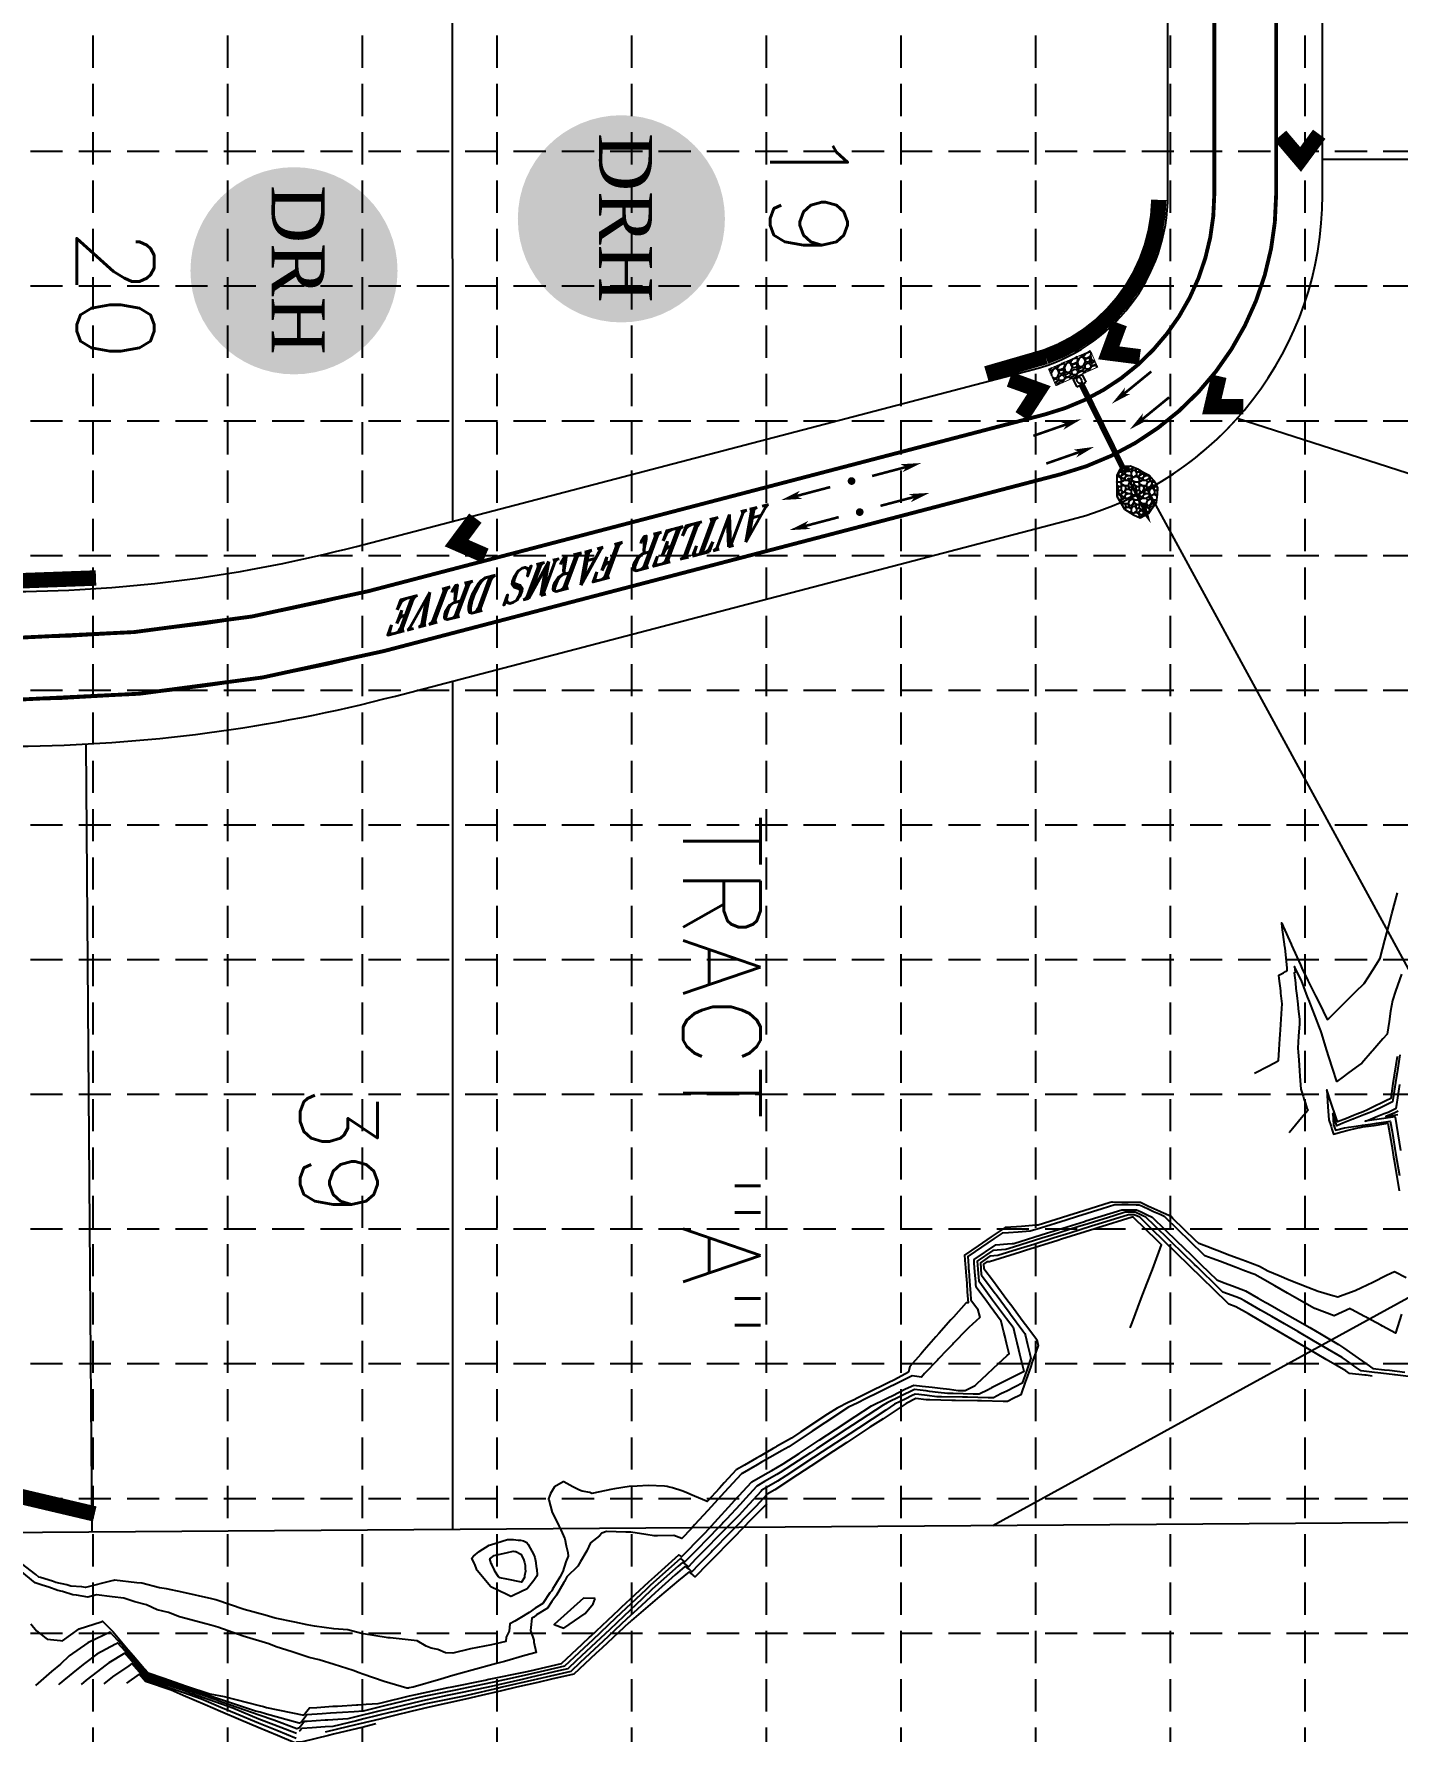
# Model space of a CAD drawing. Extents: x 8046 to 10141, y 6942 to 10292.
# Drawn here: x 9175 to 9704, y 7273 to 7931 of the extents above; entities that cross this region are included whole.
import ezdxf
from ezdxf.enums import TextEntityAlignment as Align

# ---------------------------------------------------------------- set-up
doc = ezdxf.new("R2010")
doc.units = 0
doc.header["$LTSCALE"] = 100
doc.header["$MEASUREMENT"] = 0
doc.linetypes.add('ACAD_ISO02W100', pattern=[15, 12, -3])
doc.linetypes.add('HIDDEN', pattern=[0.375, 0.25, -0.125])
doc.layers.get('0').update_dxf_attribs({"color": 5, "linetype": 'CONTINUOUS'})
for name, color, linetype in [('$-BNDY', 5, 'CONTINUOUS'), ('$-LOT', 5, 'CONTINUOUS'), ('BASE', 7, 'CONTINUOUS'), ('FGC-LOTNU', 5, 'CONTINUOUS'), ('FGC-STNAMES', 5, 'CONTINUOUS'), ('FRZ_GARLAND', 5, 'CONTINUOUS'), ('G-XCONTOURS', 5, 'CONTINUOUS'), ('G-XIDX_CONTOURS', 5, 'CONTINUOUS'), ('GRID', 254, 'HIDDEN'), ('LEGEND', 7, 'CONTINUOUS'), ('P-D', 5, 'CONTINUOUS'), ('P-P', 5, 'CONTINUOUS'), ('PG-ARROWS', 250, 'CONTINUOUS'), ('PSWG-RIPRAP', 5, 'CONTINUOUS'), ('PSWG-STORM', 5, 'CONTINUOUS'), ('PSWGC-PAVING', 5, 'CONTINUOUS'), ('SILT FENCE', 200, 'CONTINUOUS')]:
    doc.layers.add(name, color=color, linetype=linetype)
doc.styles.add('DRHorton', font='dutcheb.ttf')
doc.styles.add('ROMANS', font='romans.shx', dxfattribs={"width": 0.67})
doc.styles.add('ROMANT', font='ROMANT.shx', dxfattribs={"oblique": 35, "height": 8})

# ---------------------------------------------------------------- blocks, each defined once
blk = doc.blocks.new('A$C11115995')
at = {"const_width": 1}
blk.add_lwpolyline([(1.63, 19.75), (1.63, 5)], dxfattribs=at)
blk.add_solid([(1.63, 0), (0, 8), (3.25, 8), (1.63, 6)])
blk = doc.blocks.new('DRHorton')
h = blk.add_hatch(color=1)
h.paths.add_polyline_path([(78.7, 25.78, 1), (40.43, 25.78, 1)])
h.paths.add_polyline_path([(42.33, 17.91), (76.5, 17.91), (76.5, 34.87), (42.33, 34.87)], flags=24)
at = {"layer": 'BASE', "color": 176, "style": 'DRHorton'}
blk.add_text('DRH', height=9.814, dxfattribs=at).set_placement((59.39, 21.64), align=Align.CENTER)

msp = doc.modelspace()

# ---------------------------------------------------------------- hatches: boundary and pattern name
at = {"layer": 'LEGEND', "linetype": 'ACAD_ISO02W100'}
h = msp.add_hatch(dxfattribs=at)
h.set_pattern_fill('GRAVEL', color=240, scale=5.572604, angle=-156.17134, style=0)
h.set_pattern_definition([(71.84146, (9840.3756, 8232.2371), (20.51851053, 63.88902593), [0.749716, -74.222]), (28.79836, (9840.60925, 8232.94947), (-58.91966063, -32.11371783), [1.286536, -127.36701]), (336.33906, (9841.73667, 8233.56923), (-75.74062172, 33.55998548), [0.907153, -89.80826]), (111.10236, (9843.16189, 8235.72165), (39.92940195, -104.20298043), [1.171573, -115.98571]), (136.66236, (9842.74008, 8236.81465), (52.50413014, -49.91420251), [1.14882, -113.733345]), (201.10236, (9841.90452, 8237.6031), (104.20298043, 39.92940195), [1.171573, -115.98571]), (241.52286, (9840.8115, 8237.18128), (43.75514339, 80.243313435), [1.549345, -153.38507]), (276.08396, (9840.07277, 8235.8194), (13.846522015, -127.90624578), [1.46274, -144.811465]), (325.25826, (9840.2278, 8234.3649), (70.04821263, -48.2577368), [1.17554, -116.37866]), (19.06506, (9841.1938, 8233.69497), (-58.32473577, -19.66729294), [1.34206, -65.760974]), (66.22606, (9842.46222, 8234.13335), (36.40620951, 83.089555833), [1.735576, -171.822176]), (342.64276, (9838.09277, 8233.5438), (49.1911718, -14.82603455), [0.592373, -58.64521]), (15.29786, (9838.65817, 8233.36707), (-70.7712712, -19.07231778), [1.126987, -111.571944]), (68.8287, (9839.7452, 8233.6644), (-2.25135, 5.097584), [0.788083, -7.092765]), (47.02726, (9840.3722, 8233.2103), (-20.9852093, -21.4519109), [0.4244, -42.015286]), (135.63006, (9840.6615, 8233.5208), (11.8516266, -13.0413994), [0.600186, -29.409204]), (234.79246, (9840.2325, 8233.9405), (-10.790034, -16.9492166), [0.97481, -31.518774]), (5.39376, (9839.6705, 8233.144), (-12.446511, 0.5948766), [0.704884, -16.91724]), (220.21816, (9843.6181, 8234.8266), (-44.22180305, -37.80619524), [0.987465, -97.75932]), (274.17486, (9842.8641, 8234.189), (-4.37453072, 65.07879464), [0.82843, -82.01428]), (137.02726, (9840.1207, 8232.1245), (21.4519109, -20.9852093), [0.84879, -41.59089]), (187.43916, (9839.49968, 8232.7031), (57.72985911, 7.22077764), [0.987465, -97.75932]), (183.27266, (9842.2223, 8237.9871), (29.9906066, 1.0616013), [0.952246, -46.6601]), (138.60376, (9841.27157, 8237.93274), (50.25270746, -44.81669614), [0.797874, -78.989666]), (270.63006, (9837.8184, 8237.1996), (1.0615694, -29.9906078), [0.84879, -41.59089]), (221.18266, (9837.82773, 8236.35085), (57.2631959, 49.6578304), [0.93414, -92.47972]), (273.27266, (9840.3162, 8238.30275), (-1.0616013, 29.9906066), [0.476123, -47.136224]), (305.13856, (9838.1243, 8237.3347), (14.1029642, -18.138989), [0.284147, -28.130664]), (9.79246, (9838.2878, 8237.1023), (-17.5440925, -1.6564736), [1.14882, -21.82761]), (29.83766, (9839.41988, 8237.2977), (-48.72447199, -27.61105944), [1.064646, -105.399795]), (147.51876, (9840.0298, 8234.3993), (9.600284, -7.9438106), [0.80369, -19.288614]), (196.98586, (9839.35188, 8234.8309), (-91.16160485, -28.07771236), [1.40315, -138.911427]), (264.77406, (9838.00994, 8234.421), (4.6308902, 44.6884685), [0.573733, -56.79973]), (293.8287, (9837.9577, 8233.8496), (7.34893, -2.846234), [0.334356, -5.23825]), (324.08506, (9839.58937, 8237.1898), (-36.14974445, 26.67770535), [0.77417, -76.642915]), (251.84146, (9840.21636, 8236.73568), (-20.51851053, -63.88902593), [1.49943, -73.47228]), (203.8287, (9839.749, 8235.311), (-2.846234, -7.34893), [1.448877, -4.123727]), (169.13346, (9838.4237, 8234.72557), (66.73524703, -13.16964924), [0.881107, -87.22949]), (97.88326, (9837.5584, 8234.8917), (-3.9078115, 22.6416765), [0.81138, -39.757785]), (51.47466, (9837.4471, 8235.6954), (74.34053753, 93.75146458), [1.32107, -130.786075]), (19.25476, (9838.26995, 8236.7289), (68.519905125, 24.16997171), [1.397603, -138.362587])])
h.paths.add_polyline_path([(9584.98, 7808.25), (9568.75, 7801.12), (9571.56, 7794.75), (9587.77, 7801.94)])
at = {"layer": 'PSWG-RIPRAP'}
h = msp.add_hatch(dxfattribs=at)
h.set_pattern_fill('RIPRAP', color=1, scale=7, style=0, pattern_type=2)
h.set_pattern_definition([(0, (0.35, 0), (7, 7), [2.1, -2.45, 0.35, -2.1]), (0, (3.15, 1.4), (7, 7), [0.35, -1.75, 1.4, -3.5]), (0, (4.2, 1.75), (7, 7), [0.35, -6.65]), (0, (1.05, 2.1), (7, 7), [1.4, -5.6]), (0, (0.35, 2.8), (7, 7), [0.7, -6.3]), (0, (5.25, 3.5), (7, 7), [0.7, -0.35, 0.35, -5.6]), (0, (2.45, 3.85), (7, 7), [1.05, -5.95]), (0, (0.7, 4.55), (7, 7), [0.7, -6.3]), (0, (3.5, 5.25), (7, 7), [0.35, -2.1, 1.05, -3.5]), (0, (2.1, 5.6), (7, 7), [0.7, -6.3]), (0, (4.55, 5.95), (7, 7), [0.7, -6.3]), (0, (3.15, 6.3), (7, 7), [0.7, -6.3]), (0, (5.95, 6.65), (7, 7), [0.7, -6.3]), (90, (0, 0), (-7, 7), [1.4, -0.35, 0.7, -2.8, 1.4, -0.35]), (90, (0.35, 4.55), (-7, 7), [0.35, -6.65]), (90, (1.4, 2.45), (-7, 7), [0.7, -1.4, 0.35, -4.55]), (90, (1.75, 3.5), (-7, 7), [0.7, -1.4, 1.05, -3.85]), (90, (2.8, 1.75), (-7, 7), [0.35, -3.5, 0.7, -0.35, 0.7, -1.4]), (90, (3.15, 1.05), (-7, 7), [0.35, -6.65]), (90, (3.85, 3.15), (-7, 7), [0.35, -0.35, 1.05, -5.25]), (90, (4.2, 2.1), (-7, 7), [0.7, -2.8, 0.35, -0.35, 0.35, -2.45]), (90, (4.9, 0.35), (-7, 7), [1.05, -5.95]), (90, (5.6, 5.6), (-7, 7), [0.35, -0.35, 0.35, -5.95]), (90, (5.95, 3.85), (-7, 7), [1.05, -5.95]), (90, (6.825, 3.325), (-7, 7), [0.35, -6.65]), (45, (2.45, 0), (8e-16, 7), [0.49497, -9.404525]), (45, (1.75, 6.65), (8e-16, 7), [0.49497, -1.48491, 1.48491, -6.434705]), (45, (2.45, 5.6), (8e-16, 7), [0.98994, -2.4748738, 0.49497, -5.9397111]), (45, (3.85, 5.25), (8e-16, 7), [0.98994, -3.464825, 0.49497, -4.94976]), (45, (1.05, 2.1), (8e-16, 7), [0.49497, -9.404525]), (45, (2.8, 2.1), (8e-16, 7), [1.484924, -8.414571]), (45, (4.2, 2.8), (8e-16, 7), [0.49497, -2.969848, 0.49497, -5.939707]), (45, (5.25, 3.5), (8e-16, 7), [0.98994, -8.909555]), (45, (6.65, 3.5), (8e-16, 7), [0.98994, -8.909555]), (45, (6.65, 1.4), (8e-16, 7), [0.49497, -9.404525]), (45, (5.95, 4.9), (8e-16, 7), [0.49497, -9.404525]), (45, (5.25, 5.95), (8e-16, 7), [0.49497, -9.404525]), (45, (6.65, 6.65), (8e-16, 7), [0.49497, -9.404525]), (45, (0, 6.65), (8e-16, 7), [0.49497, -9.404525]), (45, (3.5, 3.85), (8e-16, 7), [0.49497, -9.404525]), (45, (4.2, 6.65), (8e-16, 7), [0.49497, -3.464825, 0.49497, -5.44473]), (45, (1.05, 2.8), (8e-16, 7), [0.98994, -8.909555]), (45, (1.05, 4.55), (8e-16, 7), [1.48491, -8.414585]), (135, (0.35, 2.8), (-7, 8e-16), [0.74249, -9.157005]), (135, (4.2, 2.45), (-7, 8e-16), [0.49497, -9.404525]), (135, (6.3, 3.5), (-7, 8e-16), [0.49497, -9.404525]), (135, (3.85, 4.9), (-7, 8e-16), [0.49497, -9.404525]), (135, (4.2, 5.95), (-7, 8e-16), [0.49497, -9.404525]), (135, (3.15, 6.3), (-7, 8e-16), [0.49497, -9.404525]), (135, (4.55, 5.95), (-7, 8e-16), [0.49497, -9.404525]), (135, (0.35, 1.75), (-7, 8e-16), [0.49497, -9.404525]), (135, (1.75, 4.2), (-7, 8e-16), [0.49497, -9.404525]), (135, (1.75, 2.1), (-7, 8e-16), [0.98994, -8.909555]), (135, (3.15, 1.4), (-7, 8e-16), [0.98994, -8.909555]), (135, (5.95, 5.25), (-7, 8e-16), [0.98994, -8.909555]), (135, (3.85, 3.5), (-7, 8e-16), [0.49497, -9.404525]), (135, (4.9, 1.4), (-7, 8e-16), [0.98994, -5.939696, 0.49497, -2.474889]), (135, (0.7, 4.55), (-7, 8e-16), [0.98994, -1.9798989, 0.98994, -5.939716]), (135, (0, 0.7), (-7, 8e-16), [0.9898, -2.4752, 0.9898, -2.4752, 0.4949, -2.474595]), (26.56505, (2.45, 2.1), (7, 4e-10), [1.5652, -0.7826, 0.7826, -12.5220758]), (26.56505, (3.5, 6.3), (7, 4e-10), [1.5652, -14.087276]), (26.56505, (3.5, 1.4), (7, 4e-10), [0.7826, -14.869876]), (26.56505, (0.35, 1.75), (7, 4e-10), [0.7826, -14.869876]), (26.56505, (1.75, 3.5), (7, 4e-10), [0.7826, -14.869876]), (26.56505, (0.35, 4.2), (7, 4e-10), [0.7826, -14.869876]), (63.43495, (1.4, 4.9), (4e-10, 7), [0.7826, -14.869876]), (63.43495, (3.85, 4.9), (4e-10, 7), [0.7826, -14.869876]), (63.43495, (4.55, 0), (4e-10, 7), [0.7826, -14.869876]), (63.43495, (0, 3.85), (4e-10, 7), [0.7826, -14.869876]), (63.43495, (2.8, 0.35), (4e-10, 7), [0.7826, -5.4782, 0.7826, -8.6090758]), (116.56505, (1.75, 6.3), (-4e-10, 7), [0.7826, -14.869876]), (116.56505, (5.95, 4.9), (-4e-10, 7), [0.7826, -14.869876]), (116.56505, (2.8, 6.3), (-4e-10, 7), [0.7826, -14.869876]), (116.56505, (0, 2.45), (-4e-10, 7), [0.7826, -14.869876]), (153.43495, (5.25, 1.4), (-7, 4e-10), [0.7826, -14.869876]), (153.43495, (6.65, 3.15), (-7, 4e-10), [0.7826, -14.869876]), (153.43495, (2.45, 3.85), (-7, 4e-10), [0.7826, -14.869876]), (153.43495, (3.5, 5.25), (-7, 4e-10), [0.7826, -14.869876]), (153.43495, (5.95, 6.65), (-7, 4e-10), [0.7826, -14.869876]), (153.43495, (1.05, 0), (-7, 4e-10), [1.1739, -14.478576])])
h.paths.add_polyline_path([(9596.51, 7762.52), (9595.16, 7760.02), (9595.23, 7751.84), (9598.22, 7746.89), (9601.68, 7744.69), (9604.26, 7743.52), (9607.57, 7745.24), (9608.98, 7747.2), (9610.56, 7749.4), (9611.03, 7752.47), (9611.18, 7755.07), (9610.16, 7757.03), (9607.73, 7759.86), (9605.68, 7760.96), (9603.41, 7762.38), (9600.35, 7763.57), (9598.29, 7763.43), (9599.04, 7761.94), (9597.26, 7761.04)])

# ---------------------------------------------------------------- linework, layer by layer
at = {"layer": '$-BNDY', "color": 7}
msp.add_line((8343.51, 7343.91), (10000.03, 7355.96), dxfattribs=at)
at = {"layer": '$-LOT', "color": 7}
for p, q in [((9615.03, 7868.72), (9615, 9639.65)), ((9675.03, 7868.72), (9675.01, 8972.63)), ((9337.1, 8857.21), (9337.35, 7742.14)), ((9675.03, 7882.63), (9950.03, 7882.63)), ((9300.1, 7732.41), (9562.71, 7800.99)), ((9950.03, 7682.63), (9641.9, 7782.02)), ((9315.26, 7674.36), (9577.87, 7742.93)), ((9337.36, 7680.13), (9337.44, 7351.14)), ((9197.51, 7350.12), (9195.29, 7655.73))]:
    msp.add_line(p, q, dxfattribs=at)
for centre, radius, start, end in [((9545.03, 7868.71), 70, 284.63365, 0.00083), ((9545.03, 7868.71), 130, 284.63365, 0.00083), ((9163.67, 8254.9), 540, 270.41667, 284.63365), ((9163.67, 8254.9), 600, 270.41667, 284.63365)]:
    msp.add_arc(centre, radius, start, end, dxfattribs=at)
at = {"color": 7}
for p, q in [((9950.03, 7682.63), (9641.9, 7782.02)), ((9824.72, 7354.68), (9607.16, 7754.52))]:
    msp.add_line(p, q, dxfattribs=at)
msp.add_arc((9545.02, 7868.72), 130.01, 298.55139, 318.17462, dxfattribs=at)
at = {"layer": 'FRZ_GARLAND', "color": 7}
msp.add_line((9547.13, 7352.66), (9950.03, 7573.54), dxfattribs=at)
at = {"layer": 'G-XCONTOURS'}
for points, elevation in [([(9703.98, 7534.58), (9702.88, 7527.34), (9702.38, 7524), (9701.5, 7518.24), (9699.83, 7517.41), (9697.28, 7516.16), (9696.14, 7515.6), (9693.05, 7514.09), (9692.45, 7513.79), (9690.78, 7513.12), (9688.38, 7512.16), (9687.08, 7511.64), (9684.31, 7510.53), (9680.81, 7509.13), (9680.3, 7510.68), (9678.24, 7516.87), (9676.67, 7521.62), (9677, 7517.2), (9677.16, 7515.02), (9677.54, 7510), (9678.37, 7507.38), (9678.7, 7506.35), (9679.32, 7504.41), (9682.59, 7505.28), (9684.47, 7505.78), (9688.76, 7506.92), (9689.65, 7507.05), (9690.68, 7507.2), (9695.02, 7507.83), (9698.79, 7508.38), (9700.39, 7508.61), (9701.87, 7499.82), (9702.59, 7495.52), (9702.81, 7494.17), (9704.78, 7482.43)], 1049), ([(9704.98, 7535.21), (9703.94, 7528.36), (9703.6, 7526.11), (9702.34, 7517.78), (9702.23, 7517.01), (9698.81, 7515.33), (9698, 7514.93), (9695.12, 7513.52), (9693.13, 7512.72), (9691.05, 7511.89), (9687.19, 7510.34), (9686.98, 7510.26), (9686.86, 7510.21), (9682.91, 7508.63), (9680.59, 7507.7), (9679.02, 7512.43), (9679.35, 7508.03), (9680.03, 7505.92), (9683.6, 7506.87), (9685.24, 7507.11), (9687.14, 7507.38), (9690.61, 7507.89), (9693.63, 7508.32), (9695.98, 7508.67), (9698.7, 7509.06), (9701.35, 7509.45), (9702.02, 7505.5), (9703.55, 7496.36), (9704.9, 7488.33)], 1048), ([(9705.47, 7498.04), (9703.3, 7510.98), (9703.28, 7511.13), (9703.18, 7511.11), (9697.91, 7510.35), (9693.33, 7509.68), (9692.54, 7509.57), (9691.62, 7509.43), (9692.31, 7509.71), (9692.69, 7509.86), (9696.38, 7511.34), (9698.96, 7512.37), (9700.46, 7512.97), (9703.67, 7514.55), (9703.88, 7515.91), (9705.05, 7523.65)], 1046), ([(9705.67, 7434.6), (9703.42, 7427.27), (9698.37, 7429.97), (9697.7, 7430.33), (9692.05, 7433.35), (9691.98, 7433.39), (9691.34, 7433.73), (9686.26, 7436.45), (9685.73, 7436.73), (9679.54, 7433.94), (9672.01, 7436.72), (9671.94, 7436.75), (9671.88, 7436.77), (9664.21, 7441.14), (9661.41, 7442.73), (9656.48, 7445.54), (9650.86, 7448.75), (9648.75, 7449.95), (9647.54, 7450.4), (9644.14, 7451.68), (9641.47, 7452.69), (9640.51, 7453.05), (9635.39, 7454.98), (9632.27, 7456.15), (9629.32, 7457.26), (9623.26, 7463.17), (9619.32, 7467.01), (9613.82, 7472.36), (9611.99, 7473.2), (9609.48, 7474.34), (9607.93, 7475.05), (9605.13, 7476.32), (9603.87, 7476.9), (9602.67, 7476.91), (9599.59, 7476.95), (9598.55, 7476.97), (9598.14, 7476.97), (9594.42, 7477.02), (9589.52, 7475.49), (9579.99, 7472.51), (9575.54, 7471.11), (9565.56, 7468), (9561.56, 7466.74), (9556.98, 7466.43), (9553.13, 7466.16), (9550.65, 7465.99), (9547.62, 7463.93), (9540.21, 7458.87), (9537.35, 7456.92), (9537.62, 7453.31), (9537.71, 7452.18), (9537.75, 7451.55), (9538.06, 7447.44), (9538.31, 7444.14), (9538.42, 7442.7), (9538.61, 7440.13), (9541.18, 7436.66), (9541.99, 7433.34), (9539.18, 7430.72), (9537.73, 7429.37), (9536.97, 7428.67), (9531.84, 7423.29), (9531.52, 7422.95), (9529.27, 7420.6), (9526.06, 7417.23), (9525.6, 7416.75), (9520.61, 7411.51), (9519.36, 7410.2), (9515.8, 7410.63), (9510.91, 7408.22), (9505.25, 7405.43), (9504.31, 7404.96), (9502.72, 7404.18), (9497.71, 7401.7), (9494.71, 7400.23), (9491.1, 7398.45), (9481.88, 7392.39), (9477.03, 7389.21), (9467.87, 7383.19), (9465.14, 7381.62), (9461.77, 7379.69), (9457.33, 7377.14), (9455.68, 7376.19), (9449.82, 7372.82), (9449.59, 7372.69), (9449.52, 7372.65), (9449.42, 7372.54), (9443, 7365.55), (9440.37, 7362.69), (9436.48, 7358.46), (9431.32, 7352.84), (9429.96, 7351.36), (9426.46, 7347.55), (9423.28, 7348.75), (9416.94, 7348.56), (9415.71, 7348.62), (9412.4, 7349.17), (9406.59, 7349.99), (9404.68, 7350.09), (9397.2, 7350.32), (9395.35, 7349.65), (9394.48, 7348.62), (9390.99, 7345.88), (9389.53, 7342.81), (9387.08, 7338.66), (9386.02, 7336.8), (9381.8, 7332.76), (9380.84, 7330.89), (9380.61, 7330.51), (9377.79, 7325.54), (9375.89, 7323.15), (9374.3, 7320.6), (9370.04, 7317.91), (9368.96, 7317.12), (9368.25, 7316.68), (9367.79, 7313.01), (9367.71, 7311.82), (9368.9, 7308.18), (9368.91, 7307.4), (9369.87, 7303.41), (9365.45, 7302.16), (9357.63, 7299.92), (9354.43, 7299.02), (9345.05, 7296.56), (9337.56, 7294.39), (9332.83, 7293.07), (9322.16, 7289.92), (9320.53, 7289.59), (9320.38, 7289.55), (9319.72, 7289.51), (9310.86, 7292.1), (9302.55, 7295.01), (9301.15, 7295.51), (9298.89, 7296.33), (9291.45, 7298.76), (9285.62, 7300.55), (9281.79, 7301.43), (9275.24, 7303.57), (9268.99, 7305.61), (9266.06, 7306.74), (9256.21, 7309.65), (9246.27, 7313.16), (9243.57, 7313.97), (9241.72, 7314.49), (9231.5, 7317.14), (9227.17, 7318.87), (9222.8, 7319.85), (9218.68, 7321.81), (9214.13, 7322.98), (9209.83, 7324.45), (9205.35, 7324.99), (9199.21, 7325.66), (9195.82, 7324.81), (9191.42, 7325.61), (9190.11, 7325.68), (9186, 7327.04), (9184.19, 7327.44), (9180.75, 7328.72), (9178.21, 7329.49), (9175.5, 7330.4), (9169.58, 7335.22)], 1048), ([(9707.47, 7448.67), (9702.97, 7451.07), (9701.5, 7450.37), (9699.87, 7449.52), (9694.59, 7446.89), (9690.17, 7444.8), (9687.73, 7443.65), (9683.08, 7441.94), (9681.01, 7441.12), (9679.06, 7441.74), (9673.3, 7443.38), (9669.39, 7444.9), (9665.73, 7446.32), (9662.15, 7447.79), (9658.2, 7449.47), (9653.87, 7451.2), (9650.58, 7453.08), (9645.2, 7455.11), (9642.34, 7456.18), (9639.12, 7457.39), (9634.1, 7459.29), (9633.05, 7459.68), (9630.13, 7460.78), (9626.98, 7461.97), (9625.69, 7463.22), (9616.97, 7471.71), (9616.25, 7472.41), (9612.48, 7474.13), (9611.91, 7474.4), (9608.43, 7475.98), (9607.56, 7476.38), (9604.37, 7477.84), (9601.33, 7477.87), (9598.64, 7477.91), (9597.2, 7477.93), (9593.51, 7477.97), (9593.08, 7477.98), (9592.67, 7477.85), (9579.89, 7473.85), (9578.69, 7473.48), (9578.65, 7473.47), (9564.7, 7469.11), (9564.49, 7469.09), (9563.85, 7469.05), (9558.16, 7468.65), (9556.28, 7468.52), (9551.82, 7468.22), (9546.39, 7464.52), (9541.38, 7461.1), (9536.12, 7457.51), (9536.4, 7453.84), (9536.48, 7452.77), (9536.62, 7450.87), (9536.83, 7448.03), (9536.95, 7446.44), (9537.19, 7443.29), (9537.51, 7439.03), (9536.71, 7438.94), (9531.81, 7433.43), (9530.85, 7432.33), (9526.15, 7427.04), (9524.98, 7425.73), (9520.48, 7420.66), (9519.13, 7419.12), (9514.82, 7414.26), (9514.4, 7412.12), (9508.91, 7409.14), (9506.44, 7407.92), (9504.96, 7407.19), (9499.84, 7404.66), (9494.42, 7401.99), (9493.24, 7401.41), (9491.26, 7400.43), (9486.63, 7398.15), (9482.97, 7395.74), (9472.57, 7388.91), (9468.95, 7386.53), (9463.15, 7383.2), (9462.86, 7383.03), (9461.84, 7382.45), (9456.76, 7379.54), (9455.33, 7378.71), (9450.67, 7376.04), (9447.52, 7374.23), (9442.84, 7369.13), (9441, 7367.13), (9436.26, 7361.97), (9434.38, 7362.73), (9431.32, 7364), (9427.48, 7365.62), (9426.38, 7366.05), (9422.8, 7367.17), (9421.14, 7367.65), (9420.68, 7367.75), (9419.67, 7367.84), (9413.29, 7368.12), (9409.06, 7367.92), (9406.02, 7367.68), (9400.23, 7366.8), (9398.83, 7366.61), (9392.15, 7365.18), (9391.52, 7365.05), (9390.65, 7365.36), (9387.73, 7365.91), (9386.72, 7366.3), (9384.1, 7367.6), (9380.59, 7369.52), (9380.54, 7369.54), (9380.52, 7369.54), (9380.41, 7369.49), (9376.99, 7367.67), (9375.49, 7365.05), (9374.65, 7362.92), (9374.69, 7362.66), (9374.8, 7362.51), (9376.14, 7357.59), (9376.88, 7356.29), (9378.66, 7352.52), (9379.4, 7350.9), (9381, 7347.42), (9381.53, 7344.77), (9382.17, 7342.15), (9382.35, 7340.66), (9381.42, 7338.56), (9380.17, 7334.81), (9379.03, 7332.59), (9376.21, 7327.9), (9375.89, 7327.33), (9375.21, 7326.47), (9372.41, 7322.38), (9369.43, 7320.58), (9367.11, 7318.87), (9363.51, 7316.66), (9361.63, 7315.52), (9359.61, 7314.41), (9359.33, 7311.66), (9358.18, 7309.3), (9358.14, 7307.67), (9352.59, 7306.27), (9344.4, 7304.73), (9337.57, 7303.1), (9334.74, 7303.26), (9331.69, 7304.51), (9329.13, 7305.02), (9327.12, 7305.79), (9323.72, 7307.93), (9313.26, 7309.02), (9312.87, 7309.03), (9312.43, 7309.06), (9302.13, 7310.77), (9296.82, 7312.13), (9291.39, 7312.47), (9283.9, 7313.52), (9280.97, 7314.05), (9276.21, 7315.18), (9268.61, 7316.71), (9264.71, 7317.86), (9256.56, 7320.09), (9245.5, 7323.76), (9244.57, 7324.04), (9244.02, 7324.15), (9232.45, 7326.71), (9226.42, 7328.11), (9223.65, 7328.46), (9216.89, 7330.2), (9214.87, 7330.39), (9206.22, 7331.37), (9205.94, 7331.27), (9205.18, 7331.11), (9194.94, 7328.55), (9193.51, 7328.81), (9189.32, 7329.03), (9187.67, 7329.58), (9183.47, 7330.52), (9182.23, 7330.98), (9177.52, 7332.39), (9176.93, 7332.59), (9175.64, 7333.65), (9170.13, 7337.9)], 1049), ([(9173.72, 7314.43), (9175.9, 7311.77), (9179.6, 7308.94), (9180.12, 7308.54), (9185.32, 7307.98), (9186.07, 7307.92), (9192.54, 7312.5), (9201, 7315.29), (9201.58, 7315.47), (9201.7, 7315.35), (9205.52, 7311.45), (9207.63, 7309), (9211.55, 7304.43), (9213.43, 7302.17), (9217.79, 7297.12), (9219.24, 7295.4), (9225.34, 7293.34), (9233.79, 7290.47), (9243.17, 7287.34), (9248.79, 7286.27), (9262.37, 7282.8), (9264.09, 7282.39), (9265.18, 7282.08), (9279.73, 7279.1), (9279.87, 7279.26), (9279.96, 7279.37), (9280.88, 7280.62), (9281.35, 7281.25), (9281.86, 7281.89), (9284.81, 7282.08), (9291.02, 7282.47), (9292.74, 7282.58), (9300.17, 7283.06), (9300.67, 7283.09), (9303.85, 7283.29), (9308.6, 7283.59), (9309.68, 7283.86), (9320.65, 7286.52), (9323.14, 7287.12), (9335.77, 7289.72), (9337.32, 7290.04), (9350.05, 7292.66), (9351.5, 7292.96), (9351.68, 7292.99), (9365.69, 7295.88), (9367.59, 7296.27), (9379.72, 7299.08), (9387.72, 7306.57), (9390.61, 7309.28), (9391.11, 7309.75), (9402.05, 7320.06), (9402.97, 7320.92), (9413.57, 7330.77), (9415.92, 7332.88), (9425.18, 7341.28), (9425.42, 7341.13), (9426.17, 7340.57), (9426.27, 7340.49), (9427.01, 7341.25), (9433.74, 7348.09), (9435.43, 7349.81), (9440.48, 7355.3), (9444.48, 7359.66), (9447, 7362.4), (9453.49, 7369.46), (9453.52, 7369.49), (9459.6, 7372.99), (9461.33, 7373.98), (9465.7, 7376.49), (9471.9, 7380.56), (9479.71, 7385.69), (9485.97, 7389.8), (9493.73, 7394.9), (9500.04, 7399.04), (9505.83, 7401.9), (9506.64, 7402.3), (9508, 7402.97), (9513.25, 7405.56), (9516.38, 7407.11), (9519.68, 7406.71), (9520.99, 7406.55), (9523.59, 7406.24), (9525.61, 7406), (9526.63, 7405.87), (9530.22, 7405.44), (9533.58, 7405.03), (9536.32, 7404.98), (9540.22, 7406.95), (9540.64, 7407.34), (9540.86, 7407.55), (9544.9, 7411.31), (9547.34, 7413.58), (9549.16, 7415.28), (9552.65, 7418.53), (9553.42, 7419.24), (9552.44, 7423.28), (9551.72, 7426.24), (9551.4, 7427.58), (9550.88, 7429.72), (9550.36, 7431.88), (9546.01, 7437.74), (9544.75, 7439.44), (9540.61, 7445.02), (9540.52, 7446.26), (9540.47, 7446.96), (9540.16, 7451), (9539.91, 7454.36), (9539.81, 7455.74), (9548.3, 7461.53), (9552.72, 7461.84), (9554.64, 7461.97), (9555.27, 7462.02), (9568.25, 7466.08), (9569.25, 7466.39), (9582.68, 7470.59), (9583.23, 7470.76), (9597.11, 7475.1), (9597.15, 7475.1), (9601.24, 7475.05), (9602.88, 7475.03), (9604.62, 7474.24), (9606.94, 7473.17), (9608.96, 7472.25), (9614, 7467.35), (9618.4, 7463.06), (9624, 7457.6), (9627.84, 7453.87), (9634.01, 7447.86), (9636.86, 7446.78), (9640.08, 7445.57), (9645.1, 7443.68), (9650.1, 7440.84), (9652.83, 7439.28), (9653.83, 7438.71), (9660.56, 7434.87), (9664.38, 7432.7), (9670.05, 7429.39), (9674.47, 7426.81), (9681.25, 7422.86), (9683.13, 7421.55), (9686.72, 7419.06), (9688.87, 7417.56), (9692.19, 7415.25), (9694.61, 7413.57), (9699.05, 7413.05), (9701.08, 7412.81), (9707.04, 7412.11)], 1046), ([(9694.31, 7410.58), (9691.99, 7410.86), (9691.44, 7410.92), (9685.52, 7411.61), (9684.11, 7412.6), (9676.51, 7417.03), (9672.91, 7419.13), (9666.42, 7422.92), (9661.7, 7425.67), (9656.34, 7428.8), (9650.5, 7432.2), (9646.25, 7434.68), (9641.45, 7437.42), (9638.69, 7438.46), (9632.42, 7444.57), (9628.69, 7448.2), (9622.98, 7453.76), (9618.68, 7457.95), (9613.54, 7462.95), (9608.67, 7467.69), (9604.1, 7472.15), (9601.9, 7473.15), (9599.8, 7473.18), (9590.93, 7470.4), (9585.37, 7468.67), (9576.95, 7466.03), (9570.95, 7464.16), (9562.96, 7461.66), (9556.52, 7459.64), (9548.98, 7457.29), (9545.96, 7457.08), (9542.27, 7454.56), (9542.62, 7449.91), (9542.71, 7449.77), (9548.01, 7442.63), (9548.32, 7442.21), (9553.4, 7435.36), (9553.93, 7434.65), (9558.79, 7428.09), (9559.53, 7427.09), (9559.77, 7426.13), (9560.58, 7422.79), (9561.46, 7419.14), (9561.62, 7418.49), (9561.87, 7417.46), (9560.41, 7413.28), (9559.48, 7410.64), (9558.48, 7407.78), (9555.97, 7406.51), (9552.24, 7404.63), (9551.64, 7404.32), (9550.26, 7403.63), (9547.31, 7402.14), (9545.23, 7402.18), (9537.24, 7402.34), (9535.29, 7402.37), (9527.16, 7402.53), (9525.36, 7402.57), (9521.57, 7403.02), (9518.41, 7403.4), (9516.96, 7403.58), (9515.58, 7402.9), (9513.27, 7401.76), (9508.98, 7399.64), (9505.57, 7397.4), (9494.91, 7390.4), (9491.55, 7388.2), (9480.84, 7381.16), (9477.54, 7378.99), (9466.77, 7371.92), (9463.52, 7369.79), (9457.51, 7366.34), (9457.2, 7365.99), (9450.99, 7359.24), (9448.59, 7356.62), (9443.87, 7351.83), (9440.17, 7348.06), (9436.4, 7344.23), (9431.76, 7339.5), (9428.93, 7336.63), (9428.55, 7336.97), (9427.92, 7337.49), (9427.45, 7337.88), (9427.08, 7338.13), (9426.6, 7338.29), (9424.98, 7336.85), (9414.95, 7327.87), (9410.97, 7324.12), (9403.85, 7317.47), (9398.43, 7312.3), (9393.02, 7307.22), (9385.49, 7300.2), (9382.11, 7297.04), (9378.58, 7296.23), (9368.09, 7293.8), (9364.89, 7293.06), (9354.07, 7290.55), (9351.2, 7289.89), (9339.92, 7287.57), (9335.29, 7286.61), (9325.74, 7284.65), (9320.92, 7283.48), (9312.28, 7281.39), (9308.87, 7280.56), (9298.82, 7278.12), (9296.81, 7277.64), (9289.02, 7277.14), (9288.88, 7277.13), (9287.98, 7277.07), (9280.95, 7276.63), (9279.86, 7276.56), (9279.67, 7276.29), (9278.87, 7275.25), (9278.3, 7274.51), (9277.98, 7274.19), (9277.69, 7274.05), (9277.36, 7273.87), (9277.02, 7273.77), (9268.04, 7277.12), (9262.43, 7279.02), (9254.2, 7281.86), (9247.92, 7284.09), (9245.54, 7284.93), (9233.4, 7289.11), (9221.71, 7293.13), (9218.87, 7294.1), (9218.17, 7294.91), (9213.04, 7300.84), (9212.26, 7301.75), (9208.84, 7305.49), (9207.43, 7307.04), (9206.59, 7306.52), (9199.34, 7302.71), (9194.57, 7299.05), (9192.1, 7297.17), (9186.63, 7292.59), (9185.07, 7291.31), (9184.44, 7290.76)], 1044), ([(9600.44, 7429.3), (9601.18, 7431.25), (9604.71, 7440.61), (9606.89, 7446.35), (9609, 7451.92), (9612.6, 7461.45), (9611.11, 7462.9), (9611.02, 7462.99), (9601.67, 7472.09), (9601.4, 7472.21), (9601.15, 7472.22), (9587.78, 7468.04), (9586.72, 7467.71), (9573.8, 7463.67), (9572.29, 7463.2), (9559.82, 7459.3), (9557.86, 7458.68), (9545.84, 7454.92), (9544.78, 7454.85), (9543.5, 7453.97), (9543.62, 7452.35), (9547.3, 7447.38), (9549.01, 7445.08), (9552.91, 7439.82), (9554.4, 7437.81), (9558.52, 7432.26), (9559.79, 7430.53), (9564.12, 7424.7), (9564.66, 7422.49), (9563.72, 7419.81), (9562.27, 7415.67), (9561.79, 7414.31), (9559.88, 7408.85), (9559.87, 7408.81), (9559.8, 7408.64), (9557.94, 7403.31), (9557.13, 7402.9), (9555.29, 7401.97), (9552.8, 7400.72), (9551.05, 7400.75), (9542.73, 7400.91), (9541.12, 7400.95), (9532.66, 7401.11), (9531.18, 7401.14), (9522.59, 7401.31), (9521.25, 7401.33), (9517.25, 7401.82), (9513.45, 7399.94), (9504.48, 7394.05), (9499.38, 7390.7), (9490.47, 7384.85), (9485.31, 7381.46), (9476.45, 7375.65), (9471.24, 7372.22), (9462.44, 7366.44), (9459.51, 7364.76), (9455.17, 7360.03), (9452.68, 7357.5), (9446.75, 7351.47), (9445.2, 7349.9), (9438.34, 7342.91), (9437.73, 7342.29), (9432.92, 7337.41), (9430.26, 7334.69), (9429.72, 7335.18), (9429.21, 7335.62), (9429.17, 7335.65), (9428.3, 7336.35), (9428.13, 7336.47), (9427.75, 7336.56), (9427.4, 7336.61), (9423.86, 7333.45), (9416.07, 7326.53), (9409.02, 7319.97), (9405.11, 7316.39), (9395.77, 7307.64), (9394.22, 7306.2), (9386.95, 7299.43), (9383.3, 7296.03), (9370.38, 7293.04), (9369.28, 7292.78), (9356.7, 7289.87), (9355.26, 7289.54), (9343.01, 7286.7), (9341.23, 7286.33), (9327.1, 7283.42), (9327.04, 7283.41), (9315.03, 7280.5), (9313.58, 7280.15), (9302.98, 7277.58), (9300.12, 7276.89), (9290.92, 7274.66), (9288.02, 7274.47), (9282.99, 7274.15), (9278.87, 7273.89), (9278.15, 7272.99), (9277.94, 7272.76)], 1043), ([(9459.35, 7361), (9454, 7355.56), (9453.33, 7354.88), (9446.53, 7347.96), (9444.91, 7346.32), (9439.06, 7340.36), (9436.5, 7337.76), (9431.58, 7332.76), (9430.98, 7333.23), (9430.67, 7333.51), (9429.89, 7334.14), (9429.74, 7334.26), (9429.25, 7334.59), (9425.11, 7331.34), (9417.73, 7325.03), (9406.87, 7315.7), (9406.4, 7315.29), (9406.01, 7314.96), (9395.44, 7305.15), (9393.07, 7302.94), (9384.49, 7295.01), (9375.88, 7293.02), (9370.47, 7291.76), (9362.19, 7289.85), (9356.45, 7288.52), (9348.5, 7286.68), (9342.44, 7285.27), (9334.82, 7283.51), (9328.35, 7282.18), (9321.19, 7280.44), (9314.89, 7278.91), (9309.14, 7277.52), (9301.43, 7275.65), (9297.08, 7274.6), (9287.97, 7272.39)], 1042), ([(9276.84, 7271.87), (9268.12, 7275.26), (9262.23, 7277.49), (9252.11, 7281.75), (9247.7, 7283.31), (9235.94, 7287.48), (9233.21, 7288.46), (9232.18, 7288.81), (9218.68, 7293.45), (9215.36, 7297.29), (9212.84, 7300.14), (9210.2, 7303.06), (9204.04, 7299.29), (9202.47, 7298.21), (9199.57, 7295.93), (9195.24, 7292.64), (9193.27, 7290.98)], 1043), ([(9276.67, 7270.02), (9269.18, 7273.11), (9262.08, 7275.9), (9253.49, 7279.51), (9247.52, 7282.02), (9240.02, 7285.26), (9233.01, 7287.77), (9218.7, 7292.73), (9218.49, 7292.8), (9218.44, 7292.86), (9217.75, 7293.64), (9212.97, 7299.07), (9211.81, 7298.22), (9205.48, 7293.87), (9202.09, 7291.21)], 1042), ([(9307.69, 7275.62), (9303.25, 7274.54), (9302.73, 7274.42), (9291.19, 7271.62), (9289.27, 7271.16), (9279.13, 7268.7), (9276.87, 7268.56), (9276.49, 7268.18), (9269.52, 7271.17), (9261.93, 7274.3), (9255.25, 7277.15), (9247.38, 7280.46), (9241.36, 7283.03), (9232.83, 7286.73), (9228.26, 7288.68), (9218.31, 7292.15), (9215.82, 7294.97), (9210.92, 7291.43)], 1041)]:
    msp.add_lwpolyline(points, dxfattribs=dict(at, elevation=elevation))
for points, elevation in [([(9358.46, 7325.86), (9352.28, 7328.8), (9346.94, 7335.21), (9346.93, 7335.23), (9346.85, 7335.4), (9346.02, 7337.55), (9345.94, 7337.69), (9344.85, 7339.89), (9345.6, 7340.74), (9347.72, 7342.53), (9351.66, 7345), (9352.12, 7345.11), (9358.71, 7347.24), (9361.13, 7347.18), (9362.92, 7346.92), (9363.81, 7346.87), (9365, 7346.62), (9366.23, 7346.07), (9366.77, 7345.28), (9369.01, 7341.19), (9369.34, 7340.21), (9369.71, 7338.28), (9369.76, 7337.91), (9370.05, 7335.92), (9370.13, 7335.59), (9370.28, 7333.5), (9370.03, 7332.84), (9368.94, 7331.26), (9366.36, 7328.08), (9361.14, 7325.55), (9360.39, 7325.2), (9360.06, 7325.1)], 1053), ([(9353.88, 7334.96), (9353.72, 7335.35), (9352.73, 7337.29), (9352.4, 7337.93), (9351.92, 7339.62), (9353.63, 7340.99), (9358.79, 7342.11), (9360.99, 7342.61), (9361.57, 7342.57), (9361.96, 7342.49), (9363.86, 7341.52), (9364.95, 7339.55), (9365.37, 7338.26), (9365.57, 7337.28), (9365.63, 7335.86), (9365.74, 7334.93), (9365.31, 7333.11), (9365.3, 7332.49), (9364.23, 7330.6), (9358.47, 7331.74), (9355.83, 7332.27), (9355.47, 7332.44), (9355.24, 7332.72)], 1054), ([(9392.73, 7324.34), (9388.23, 7324.42), (9376.8, 7314.23), (9380.63, 7312.85), (9388.86, 7318.49), (9391.94, 7322.19)], 1047)]:
    msp.add_lwpolyline(points, close=True, dxfattribs=dict(at, elevation=elevation))
at = {"layer": 'G-XIDX_CONTOURS'}
for points, elevation in [([(9648.63, 7528.1), (9654.16, 7530.87), (9657.83, 7532.87), (9657.92, 7532.92), (9658.2, 7537.21), (9658.48, 7541.43), (9658.59, 7543.11), (9658.7, 7544.82), (9658.98, 7549.01), (9659.25, 7553.12), (9659.37, 7554.9), (9658.91, 7559.04), (9658.82, 7559.84), (9658.8, 7560.02), (9658.27, 7564.77), (9658.13, 7566.05), (9659.64, 7566.79), (9659.91, 7566.95), (9660.72, 7567.46), (9661.21, 7567.77), (9661.34, 7567.87), (9661.27, 7568.8), (9660.76, 7574.08), (9660.52, 7576.59), (9660.47, 7577.02), (9659.41, 7584.65), (9659.19, 7586.25), (9659.17, 7586.36), (9659.21, 7586.27), (9659.78, 7584.99), (9662.82, 7578.15), (9663.04, 7577.66), (9666.43, 7570.03), (9667.03, 7568.81), (9669.39, 7564.06), (9671.97, 7558.87), (9672.36, 7558.08), (9672.95, 7556.89), (9675.33, 7552.1), (9676.9, 7548.93), (9677.42, 7549.28), (9679.3, 7551.13), (9682.64, 7554.42), (9683.27, 7555.04), (9685.28, 7557.01), (9687.25, 7558.95), (9687.87, 7559.56), (9691.22, 7562.85), (9692.84, 7565.44), (9695.92, 7570.34), (9697.36, 7572.63), (9699.25, 7579.71), (9700.75, 7585.3), (9701.98, 7589.9), (9704.13, 7597.96)], 1060), ([(9705.68, 7566.5), (9703.38, 7559.88), (9702.14, 7556.28), (9701.48, 7552.12), (9700.85, 7548.16), (9700.06, 7543.15), (9698.49, 7541.35), (9694.56, 7536.86), (9694.4, 7536.67), (9694.33, 7536.6), (9690.31, 7531.99), (9689.04, 7531.06), (9686.7, 7529.34), (9684.78, 7527.94), (9683.09, 7526.7), (9680.53, 7524.82), (9678.9, 7529.98), (9677.62, 7534.04), (9676.62, 7537.24), (9674.72, 7543.27), (9674.33, 7544.5), (9673.86, 7545.72), (9672.13, 7550.2), (9670.34, 7554.84), (9669.94, 7555.89), (9669.27, 7557.63), (9667.74, 7561.59), (9666.82, 7563.96), (9665.1, 7567.44), (9664.2, 7569.46), (9664.46, 7567.18), (9664.07, 7566.95), (9664.5, 7563.08), (9664.74, 7560.92), (9665.05, 7558.15), (9665.41, 7554.89), (9665.6, 7553.21), (9666.08, 7548.85), (9666.15, 7548.28), (9666.07, 7547.14), (9665.76, 7542.38), (9665.45, 7537.7), (9665.56, 7536.21), (9665.79, 7533.19), (9666.1, 7529.02), (9666.26, 7526.96), (9666.64, 7521.82), (9667.5, 7519.14), (9667.81, 7518.16), (9668.39, 7516.35), (9668.97, 7514.51), (9669.28, 7513.53), (9666.9, 7510.68), (9663.34, 7506.45), (9662.1, 7504.91)], 1055), ([(9704.39, 7513.32), (9703.12, 7512.69), (9699.64, 7511.3), (9704.24, 7511.97)], 1045), ([(9709.47, 7410.32), (9703.23, 7411.05), (9703, 7411.07), (9702, 7411.19), (9696.53, 7411.83), (9695.25, 7411.98), (9690.07, 7412.59), (9688.15, 7413.93), (9684.33, 7416.58), (9682.68, 7417.73), (9675.49, 7421.92), (9671.48, 7424.26), (9665.4, 7427.81), (9660.27, 7430.8), (9655.32, 7433.69), (9651.01, 7436.15), (9644.77, 7439.7), (9643.28, 7440.55), (9642.42, 7440.87), (9640.02, 7441.77), (9636.35, 7443.16), (9634.85, 7444.62), (9626.34, 7452.9), (9625.41, 7453.81), (9616.34, 7462.65), (9615.97, 7463.01), (9609.81, 7469), (9606.53, 7472.2), (9606.45, 7472.24), (9605.31, 7472.76), (9602.39, 7474.09), (9598.46, 7474.14), (9594.07, 7472.77), (9584.03, 7469.63), (9580.09, 7468.4), (9569.6, 7465.12), (9566.11, 7464.02), (9555.17, 7460.6), (9552.13, 7459.65), (9547.13, 7459.31), (9541.04, 7455.15), (9541.27, 7452.07), (9541.39, 7450.41), (9541.62, 7447.46), (9543.73, 7444.61), (9547.01, 7440.19), (9549.34, 7437.05), (9552.4, 7432.92), (9554.94, 7429.48), (9555.75, 7426.18), (9555.99, 7425.18), (9556.37, 7423.59), (9557.03, 7420.88), (9557.44, 7419.19), (9558.07, 7416.58), (9559.08, 7412.42), (9559.02, 7412.25), (9554.8, 7410.12), (9552.78, 7409.1), (9550.47, 7407.93), (9546.54, 7405.95), (9546.14, 7405.75), (9545.24, 7405.29), (9541.81, 7403.56), (9539.41, 7403.61), (9531.74, 7403.76), (9529.47, 7403.8), (9525.9, 7404.23), (9522.52, 7404.64), (9521.28, 7404.79), (9518.84, 7405.08), (9516.67, 7405.34), (9511.11, 7402.6), (9506.12, 7400.14), (9504.51, 7399.34), (9492.64, 7391.55), (9490.44, 7390.1), (9478.63, 7382.34), (9476.37, 7380.86), (9464.61, 7373.14), (9463.33, 7372.4), (9458.52, 7369.64), (9455.52, 7367.92), (9451.06, 7363.06), (9449, 7360.82), (9443.68, 7355.04), (9442.48, 7353.72), (9442.01, 7353.21), (9435.07, 7346.16), (9433.59, 7344.65), (9427.6, 7338.56), (9426.82, 7339.22), (9426.66, 7339.34), (9426.18, 7339.63), (9425.94, 7339.79), (9425.88, 7339.81), (9421.06, 7335.53), (9414.22, 7329.41), (9412.53, 7327.84), (9402.74, 7318.62), (9400.65, 7316.65), (9391.82, 7308.25), (9388.41, 7305.05), (9380.92, 7298.06), (9373.08, 7296.25), (9366.9, 7294.82), (9359.4, 7293.08), (9352.8, 7291.72), (9343.49, 7289.8), (9338.62, 7288.8), (9327.58, 7286.53), (9324.44, 7285.88), (9314.76, 7283.54), (9310.98, 7282.62), (9302.7, 7280.62), (9299.18, 7280.39), (9294.77, 7280.11), (9290.02, 7279.81), (9286.84, 7279.6), (9280.86, 7279.22), (9279.81, 7277.76), (9279.81, 7277.76), (9279.81, 7277.76), (9278.88, 7276.61), (9278.45, 7276.14), (9278.14, 7275.97), (9277.89, 7275.9), (9265.16, 7279.49), (9262.81, 7280.15), (9261, 7280.59), (9248.14, 7284.87), (9235.86, 7289.02), (9233.59, 7289.77), (9231.02, 7290.65), (9219.05, 7294.75), (9215.08, 7299.35), (9213.23, 7301.49), (9209.1, 7306.3), (9207.39, 7308.17), (9204.52, 7311.23), (9196.42, 7307.37), (9196.17, 7307.28), (9195.94, 7307.13), (9188.69, 7302.07), (9185.28, 7298.82), (9181.82, 7295.98), (9175.62, 7290.54)], 1045)]:
    msp.add_lwpolyline(points, dxfattribs=dict(at, elevation=elevation))
at = {"layer": 'GRID', "color": 253, "linetype": 'HIDDEN', "ltscale": 0.5}
for p, q in [((9197.86, 10236.77), (9197.86, 6997.27)), ((9250.11, 10236.77), (9250.11, 6997.27)), ((9302.36, 10236.77), (9302.36, 6997.27)), ((9354.61, 10236.77), (9354.61, 6997.27)), ((9406.86, 10236.77), (9406.86, 6997.27)), ((9459.11, 10236.77), (9459.11, 6997.27)), ((9511.36, 10236.77), (9511.36, 6997.27)), ((9563.61, 10236.77), (9563.61, 6997.27)), ((9615.86, 10236.77), (9615.86, 6997.27)), ((9668.11, 10236.77), (9668.11, 6997.27)), ((10086.11, 7885.52), (8257.13, 7885.52)), ((10086.11, 7833.27), (8257.13, 7833.27)), ((10086.11, 7781.02), (8257.13, 7781.02)), ((10086.11, 7728.77), (8257.13, 7728.77)), ((10086.11, 7676.52), (8257.13, 7676.52)), ((10086.11, 7624.27), (8257.13, 7624.27)), ((10086.11, 7572.02), (8257.13, 7572.02)), ((10086.11, 7519.77), (8257.13, 7519.77)), ((10086.11, 7467.52), (8257.13, 7467.52)), ((10086.11, 7415.27), (8257.13, 7415.27)), ((10086.11, 7363.02), (8257.13, 7363.02)), ((10086.11, 7310.77), (8257.13, 7310.77))]:
    msp.add_line(p, q, dxfattribs=at)
at = {"layer": 'LEGEND', "color": 240, "const_width": 0.348}
msp.add_lwpolyline([(9584.98, 7808.25), (9568.75, 7801.12), (9571.56, 7794.75), (9587.77, 7801.94)], close=True, dxfattribs=at)
at = {"layer": 'P-D', "color": 7, "const_width": 1.5}
msp.add_lwpolyline([(9581.42, 7795.23), (9597.4, 7762.97)], dxfattribs=at)
at = {"layer": 'P-P', "color": 7, "const_width": 1.5}
msp.add_lwpolyline([(9657.01, 8995.63), (9657.03, 7868.72, -0.341242), (9573.32, 7760.35), (9310.71, 7691.78, -0.062113), (9167.91, 7672.91), (8661.37, 7669.23, 0.210871), (8624.55, 7652.66, -1.050507), (8564.99, 7711.75, 0.210871), (8581.27, 7748.7), (8580.84, 8492.78, 0.210871), (8564.52, 8529.71, -1.04349), (8623.63, 8589.28, 0.210871), (8660.69, 8573.25), (9018.75, 8575.85, 0.210871), (9055.57, 8592.42, -1.050507), (9115.13, 8533.33, 0.210871), (9098.84, 8496.38), (9099.29, 7726.62, 0.416176), (9129.51, 7696.63), (9167.73, 7696.91, 0.062113), (9304.64, 7715), (9567.26, 7783.57, 0.341242), (9633.03, 7868.72), (9633, 9639.65, 0.210871)], format="xyb", dxfattribs=at)
at = {"layer": 'PG-ARROWS', "color": 7, "const_width": 1.5, "elevation": -1649.45}
for points in [[(9491.83, 7758.35, 1), (9492.71, 7757.14, 1)], [(9494.99, 7746.31, 1), (9495.87, 7745.1, 1)]]:
    msp.add_lwpolyline(points, format="xyb", close=True, dxfattribs=at)
at = {"layer": 'PSWG-RIPRAP', "color": 1}
msp.add_lwpolyline([(9596.51, 7762.52), (9595.16, 7760.02), (9595.23, 7751.84), (9598.22, 7746.89), (9601.68, 7744.69), (9604.26, 7743.52), (9607.57, 7745.24), (9608.98, 7747.2), (9610.56, 7749.4), (9611.03, 7752.47), (9611.18, 7755.07), (9610.16, 7757.03), (9607.73, 7759.86), (9605.68, 7760.96), (9603.41, 7762.38), (9600.35, 7763.57), (9598.29, 7763.43), (9599.04, 7761.94), (9597.26, 7761.04)], close=True, dxfattribs=at)
at = {"layer": 'PSWG-STORM', "color": 5}
for p, q in [((9578.14, 7797.24), (9581.71, 7799.05)), ((9578.14, 7797.24), (9579.64, 7794.28)), ((9579.64, 7794.28), (9583.21, 7796.09)), ((9580.75, 7794.9), (9596.73, 7762.64)), ((9581.71, 7799.05), (9583.21, 7796.09)), ((9582.09, 7795.57), (9598.07, 7763.31)), ((9598.29, 7763.43), (9596.51, 7762.52)), ((9597.26, 7761.04), (9596.51, 7762.52)), ((9599.04, 7761.94), (9597.26, 7761.04)), ((9599.04, 7761.94), (9598.29, 7763.43))]:
    msp.add_line(p, q, dxfattribs=at)
for centre, major_axis in [((9580.62, 7796.8), (0.61, -1.21)), ((9597.8, 7762.16), (-0.307, 0.606))]:
    msp.add_ellipse(centre, major_axis=major_axis, ratio=0.628295, dxfattribs=at)
at = {"layer": 'PSWGC-PAVING', "color": 7}
for p, q in [((9633, 9639.65), (9633.03, 7868.72)), ((9657.03, 7868.72), (9657.01, 8995.63)), ((9567.26, 7783.57), (9304.64, 7715)), ((9573.32, 7760.35), (9310.71, 7691.78))]:
    msp.add_line(p, q, dxfattribs=at)
for centre, radius, start, end in [((9545.03, 7868.71), 88, 284.63365, 0.00083), ((9545.03, 7868.71), 112, 284.63365, 0.00083), ((9163.67, 8254.9), 558, 270.41667, 284.63365), ((9163.67, 8254.9), 582, 270.41667, 284.63365)]:
    msp.add_arc(centre, radius, start, end, dxfattribs=at)
at = {"layer": 'SILT FENCE', "const_width": 6}
for points in [[(9673.75, 7892.26), (9666.51, 7882.48), (9658.66, 7891.71)], [(9604.15, 7805.92), (9592.07, 7807.46), (9596.28, 7818.82)], [(9644.26, 7786.59), (9632.09, 7786.61), (9634.85, 7798.41)], [(9553.55, 7797.16), (9564.99, 7793.01), (9558.39, 7782.85)], [(9199.05, 7720.13), (9144.23, 7718.13), (9120.19, 7741.29), (9120.3, 7780.53)], [(9350.2, 7728.79), (9339.03, 7733.65), (9346.26, 7743.37)], [(8625.74, 7480.09), (8839.27, 7453.74), (8974.8, 7409.84), (9198.56, 7357.1)]]:
    msp.add_lwpolyline(points, dxfattribs=at)
msp.add_lwpolyline([(9544.59, 7799.36), (9567.58, 7806.01, 0.311327), (9611.51, 7866.81, 11.218541)], format="xyb", dxfattribs=at)

# ---------------------------------------------------------------- block references
at = {"layer": 'PG-ARROWS', "color": 7, "xscale": 2.100000000000364, "yscale": 2.100000000000364, "zscale": 2.1, "rotation": 270}
for p in [(9348.8, 7984.54), (9221.75, 7964.39)]:
    msp.add_blockref('DRHorton', p, dxfattribs=at)
at = {"layer": 'PG-ARROWS', "color": 7}
for p, rotation in [((9592.24, 7789, -1649.45), 309.2151141762745), ((9599.18, 7778.99, -1649.45), 309.2151141762745), ((9582.01, 7780.23, -1649.45), 109.2174037357231), ((9587.01, 7769.48, -1649.45), 109.2174037357231), ((9519.75, 7763.16, -1649.45), 104.777894964603), ((9464.48, 7751.94, -1649.45), 284.7778949646031), ((9523, 7751.58, -1649.45), 104.777894964603), ((9606.93, 7740.6, -1649.45), 26.53349011136496), ((9467.76, 7740.27, -1649.45), 284.7778949646031)]:
    msp.add_blockref('A$C11115995', p, dxfattribs=dict(at, rotation=rotation))

# ---------------------------------------------------------------- texts
at = {"layer": 'FGC-LOTNU', "color": 7, "style": 'ROMANS'}
for s, p in [('19', (9460.72, 7869.83)), ('20', (9191.59, 7829.97)), ('TRACT "A"', (9426.97, 7526.78)), ('39', (9278.24, 7497.72))]:
    msp.add_text(s, height=30, rotation=270, dxfattribs=at).set_placement(p, align=Align.CENTER)
at = {"layer": 'FGC-STNAMES', "color": 7, "style": 'ROMANT', "oblique": 35, "width": 0.8}
msp.add_text('ANTLER FARMS DRIVE', height=12, rotation=194.52034, dxfattribs=at).set_placement((9460.39, 7748.76, -1774.21))

doc.saveas('drawing.dxf')
